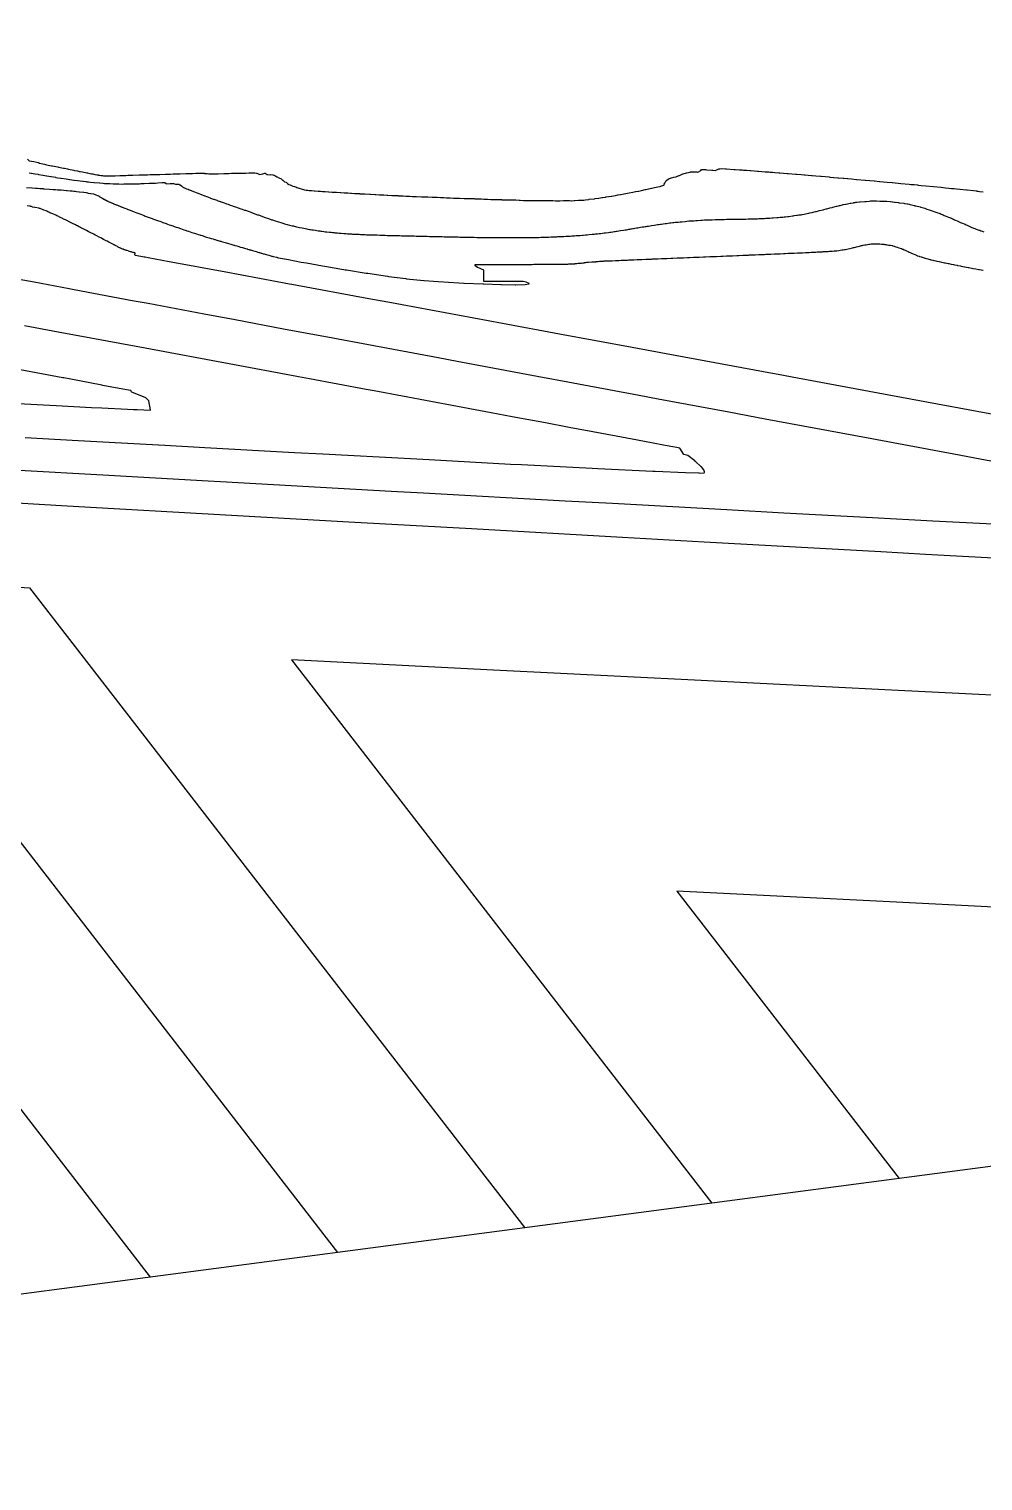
# Model space of a CAD drawing. Header units: metres. Extents: x 483462 to 484492, y 8428718 to 8429266.
# Drawn here: x 484197.2 to 484246.7, y 8428774.6 to 8428849.8 of the extents above; entities that cross this region are included whole.
import ezdxf

# ---------------------------------------------------------------- set-up
doc = ezdxf.new("R2010")
doc.units = ezdxf.units.M
for name, color, linetype in [('C-TINN-BNDY', 110, 'Continuous'), ('C-TOPO-MAJR', 9, 'Continuous'), ('C-TOPO-MINR', 8, 'Continuous')]:
    doc.layers.add(name, color=color, linetype=linetype)

msp = doc.modelspace()

# ---------------------------------------------------------------- linework, layer by layer
at = {"layer": 'C-TINN-BNDY', "color": 110, "linetype": 'Continuous', "lineweight": -3, "flags": 128}
msp.add_lwpolyline([(484356.011, 8428717.652), (484316.508, 8428764.559), (484253.206, 8428791.702), (484187.12, 8428782.998), (484135.288, 8428803.636), (484079.215, 8428796.364), (484071.31, 8428794.188), (484042.706, 8428800.02), (483993.83, 8428866.564), (483819.354, 8428977.94)], dxfattribs=at)
at = {"layer": 'C-TOPO-MAJR', "color": 9, "linetype": 'Continuous', "lineweight": -3, "flags": 128}
for points, elevation in [([(484197.236, 8428842.337), (484197.347, 8428842.317), (484197.369, 8428842.313), (484197.455, 8428842.299), (484197.542, 8428842.285), (484197.559, 8428842.282), (484197.709, 8428842.255), (484197.73, 8428842.251), (484197.952, 8428842.21), (484197.972, 8428842.207), (484198.146, 8428842.177), (484198.166, 8428842.173), (484198.358, 8428842.14), (484198.379, 8428842.137), (484198.498, 8428842.117), (484198.602, 8428842.101), (484198.621, 8428842.098), (484198.726, 8428842.082), (484198.884, 8428842.058), (484198.901, 8428842.055), (484199.153, 8428842.017), (484199.169, 8428842.014), (484199.33, 8428841.99), (484199.346, 8428841.988), (484199.455, 8428841.972), (484199.564, 8428841.956), (484199.578, 8428841.955), (484199.751, 8428841.933), (484200.028, 8428841.898), (484200.039, 8428841.897), (484200.209, 8428841.876), (484200.218, 8428841.875), (484200.32, 8428841.862), (484200.422, 8428841.849), (484200.599, 8428841.833), (484200.606, 8428841.833), (484200.894, 8428841.808), (484200.899, 8428841.808), (484201.065, 8428841.794), (484201.07, 8428841.793), (484201.151, 8428841.785), (484201.232, 8428841.778), (484201.322, 8428841.775), (484201.419, 8428841.773), (484201.422, 8428841.773), (484201.595, 8428841.767), (484201.598, 8428841.767), (484201.887, 8428841.758), (484201.889, 8428841.758), (484202.061, 8428841.753), (484202.152, 8428841.755), (484202.243, 8428841.757), (484202.245, 8428841.757), (484202.417, 8428841.759), (484202.42, 8428841.759), (484202.707, 8428841.763), (484202.709, 8428841.763), (484202.875, 8428841.766), (484202.954, 8428841.769), (484203.033, 8428841.773), (484203.036, 8428841.774), (484203.193, 8428841.78), (484203.196, 8428841.78), (484203.462, 8428841.791), (484203.61, 8428841.798), (484203.614, 8428841.798), (484203.676, 8428841.801), (484203.728, 8428841.804), (484203.782, 8428841.804), (484203.786, 8428841.804), (484203.91, 8428841.812), (484204.136, 8428841.825), (484204.141, 8428841.825), (484204.266, 8428841.832), (484204.27, 8428841.832), (484204.333, 8428841.789), (484204.38, 8428841.77), (484204.381, 8428841.77), (484204.55, 8428841.78), (484204.552, 8428841.78), (484204.727, 8428841.788), (484204.729, 8428841.788), (484204.779, 8428841.769), (484204.83, 8428841.748), (484204.831, 8428841.748), (484204.911, 8428841.748), (484204.998, 8428841.744), (484204.999, 8428841.744), (484204.999, 8428841.744), (484205.05, 8428841.716), (484205.066, 8428841.707), (484205.066, 8428841.707), (484205.13, 8428841.664), (484205.131, 8428841.664), (484205.131, 8428841.664), (484205.194, 8428841.614), (484205.195, 8428841.613), (484205.257, 8428841.566), (484205.262, 8428841.564), (484205.332, 8428841.536), (484205.402, 8428841.51), (484205.408, 8428841.508), (484205.473, 8428841.48), (484205.537, 8428841.451), (484205.542, 8428841.449), (484205.547, 8428841.447), (484205.668, 8428841.399), (484205.674, 8428841.396), (484205.802, 8428841.345), (484205.815, 8428841.341), (484205.895, 8428841.311), (484205.975, 8428841.281), (484205.991, 8428841.275), (484206.155, 8428841.212), (484206.168, 8428841.207), (484206.333, 8428841.144), (484206.347, 8428841.139), (484206.431, 8428841.108), (484206.453, 8428841.1), (484206.536, 8428841.07), (484206.62, 8428841.039), (484206.647, 8428841.029), (484206.791, 8428840.976), (484206.812, 8428840.967), (484206.959, 8428840.914), (484206.982, 8428840.905), (484207.135, 8428840.85), (484207.162, 8428840.84), (484207.191, 8428840.829), (484207.345, 8428840.774), (484207.432, 8428840.743), (484207.47, 8428840.73), (484207.547, 8428840.703), (484207.624, 8428840.677), (484207.665, 8428840.663), (484207.775, 8428840.625), (484207.812, 8428840.612), (484207.984, 8428840.553), (484208.021, 8428840.54), (484208.12, 8428840.506), (484208.157, 8428840.493), (484208.215, 8428840.473), (484208.272, 8428840.453), (484208.31, 8428840.44), (484208.402, 8428840.408), (484208.444, 8428840.393), (484208.594, 8428840.341), (484208.634, 8428840.327), (484208.721, 8428840.296), (484208.76, 8428840.282), (484208.809, 8428840.265), (484208.848, 8428840.25), (484208.896, 8428840.232), (484208.937, 8428840.217), (484209.077, 8428840.166), (484209.118, 8428840.151), (484209.253, 8428840.102), (484209.295, 8428840.087), (484209.339, 8428840.071), (484209.381, 8428840.056), (484209.424, 8428840.04), (484209.467, 8428840.025), (484209.593, 8428839.98), (484209.638, 8428839.964), (484209.761, 8428839.921), (484209.807, 8428839.905), (484209.848, 8428839.891), (484209.896, 8428839.875), (484209.937, 8428839.862), (484209.987, 8428839.846), (484210.111, 8428839.807), (484210.162, 8428839.791), (484210.285, 8428839.753), (484210.339, 8428839.737), (484210.38, 8428839.724), (484210.437, 8428839.708), (484210.479, 8428839.696), (484210.55, 8428839.677), (484210.61, 8428839.662), (484210.73, 8428839.631), (484210.796, 8428839.614), (484210.867, 8428839.596), (484210.933, 8428839.58), (484210.977, 8428839.569), (484211.047, 8428839.552), (484211.091, 8428839.541), (484211.172, 8428839.525), (484211.248, 8428839.51), (484211.384, 8428839.482), (484211.468, 8428839.466), (484211.55, 8428839.45), (484211.636, 8428839.432), (484211.686, 8428839.422), (484211.767, 8428839.407), (484211.817, 8428839.397), (484211.887, 8428839.387), (484211.962, 8428839.375), (484212.076, 8428839.359), (484212.152, 8428839.348), (484212.222, 8428839.338), (484212.309, 8428839.324), (484212.359, 8428839.316), (484212.408, 8428839.309), (484212.503, 8428839.295), (484212.581, 8428839.286), (484212.671, 8428839.276), (484212.797, 8428839.263), (484212.886, 8428839.255), (484212.961, 8428839.247), (484213.049, 8428839.237), (484213.093, 8428839.232), (484213.137, 8428839.228), (484213.226, 8428839.219), (484213.308, 8428839.212), (484213.411, 8428839.204), (484213.549, 8428839.194), (484213.651, 8428839.187), (484213.732, 8428839.181), (484213.819, 8428839.175), (484213.861, 8428839.172), (484213.949, 8428839.167), (484213.991, 8428839.164), (484214.034, 8428839.163), (484214.124, 8428839.159), (484214.167, 8428839.158), (484214.254, 8428839.153), (484214.345, 8428839.15), (484214.417, 8428839.146), (484214.564, 8428839.138), (484214.645, 8428839.134), (484214.721, 8428839.13), (484214.808, 8428839.125), (484214.854, 8428839.125), (484214.952, 8428839.123), (484214.997, 8428839.122), (484215.095, 8428839.121), (484215.187, 8428839.117), (484215.265, 8428839.114), (484215.42, 8428839.108), (484215.507, 8428839.104), (484215.591, 8428839.101), (484215.685, 8428839.097), (484215.795, 8428839.096), (484215.845, 8428839.095), (484215.895, 8428839.095), (484216.005, 8428839.094), (484216.102, 8428839.091), (484216.186, 8428839.088), (484216.277, 8428839.085), (484216.438, 8428839.08), (484216.53, 8428839.077), (484216.63, 8428839.074), (484216.716, 8428839.073), (484216.772, 8428839.072), (484216.855, 8428839.07), (484216.911, 8428839.069), (484216.997, 8428839.068), (484217.102, 8428839.065), (484217.197, 8428839.063), (484217.295, 8428839.06), (484217.463, 8428839.056), (484217.552, 8428839.053), (484217.652, 8428839.051), (484217.766, 8428839.048), (484217.816, 8428839.047), (484217.865, 8428839.046), (484217.979, 8428839.044), (484218.083, 8428839.041), (484218.176, 8428839.039), (484218.281, 8428839.037), (484218.455, 8428839.032), (484218.554, 8428839.03), (484218.639, 8428839.029), (484218.746, 8428839.026), (484218.827, 8428839.025), (484218.881, 8428839.024), (484218.967, 8428839.023), (484219.021, 8428839.022), (484219.113, 8428839.02), (484219.212, 8428839.017), (484219.307, 8428839.015), (484219.468, 8428839.011), (484219.564, 8428839.009), (484219.657, 8428839.008), (484219.757, 8428839.005), (484219.847, 8428839.005), (484219.903, 8428839.004), (484219.991, 8428839.003), (484220.048, 8428839.003), (484220.133, 8428839.001), (484220.22, 8428838.999), (484220.301, 8428838.996), (484220.438, 8428838.993), (484220.522, 8428838.991), (484220.617, 8428838.991), (484220.705, 8428838.989), (484220.803, 8428838.988), (484220.861, 8428838.988), (484220.919, 8428838.988), (484221.007, 8428838.988), (484221.086, 8428838.986), (484221.199, 8428838.984), (484221.319, 8428838.982), (484221.432, 8428838.98), (484221.524, 8428838.98), (484221.604, 8428838.978), (484221.662, 8428838.978), (484221.763, 8428838.979), (484221.821, 8428838.979), (484221.91, 8428838.98), (484221.984, 8428838.979), (484222.089, 8428838.978), (484222.2, 8428838.977), (484222.305, 8428838.976), (484222.379, 8428838.976), (484222.467, 8428838.977), (484222.524, 8428838.977), (484222.624, 8428838.979), (484222.681, 8428838.979), (484222.768, 8428838.98), (484222.841, 8428838.981), (484222.943, 8428838.982), (484223.051, 8428838.982), (484223.153, 8428838.983), (484223.224, 8428838.984), (484223.307, 8428838.986), (484223.361, 8428838.987), (484223.416, 8428838.988), (484223.509, 8428838.99), (484223.568, 8428838.991), (484223.652, 8428838.993), (484223.75, 8428838.996), (484223.854, 8428838.998), (484223.956, 8428839.001), (484224.059, 8428839.005), (484224.167, 8428839.009), (484224.275, 8428839.014), (484224.386, 8428839.019), (484224.495, 8428839.025), (484224.574, 8428839.027), (484224.637, 8428839.03), (484224.717, 8428839.033), (484224.77, 8428839.035), (484224.847, 8428839.038), (484224.895, 8428839.04), (484224.94, 8428839.042), (484225.044, 8428839.048), (484225.089, 8428839.051), (484225.174, 8428839.056), (484225.278, 8428839.062), (484225.355, 8428839.067), (484225.498, 8428839.076), (484225.579, 8428839.081), (484225.659, 8428839.086), (484225.747, 8428839.092), (484225.796, 8428839.096), (484225.905, 8428839.106), (484225.954, 8428839.11), (484226.062, 8428839.12), (484226.162, 8428839.129), (484226.25, 8428839.137), (484226.417, 8428839.152), (484226.511, 8428839.16), (484226.589, 8428839.167), (484226.686, 8428839.176), (484226.774, 8428839.187), (484226.816, 8428839.192), (484226.858, 8428839.197), (484226.945, 8428839.209), (484227.033, 8428839.22), (484227.105, 8428839.229), (484227.257, 8428839.248), (484227.336, 8428839.258), (484227.4, 8428839.266), (484227.488, 8428839.277), (484227.561, 8428839.289), (484227.6, 8428839.295), (484227.673, 8428839.307), (484227.711, 8428839.313), (484227.793, 8428839.326), (484227.887, 8428839.341), (484228.028, 8428839.363), (484228.118, 8428839.377), (484228.185, 8428839.388), (484228.268, 8428839.401), (484228.306, 8428839.408), (484228.372, 8428839.42), (484228.411, 8428839.427), (484228.451, 8428839.434), (484228.518, 8428839.445), (484228.56, 8428839.452), (484228.629, 8428839.464), (484228.709, 8428839.478), (484228.786, 8428839.491), (484228.924, 8428839.515), (484229.008, 8428839.529), (484229.092, 8428839.544), (484229.166, 8428839.554), (484229.215, 8428839.561), (484229.264, 8428839.568), (484229.337, 8428839.578), (484229.42, 8428839.592), (484229.495, 8428839.605), (484229.636, 8428839.629), (484229.712, 8428839.642), (484229.802, 8428839.657), (484229.863, 8428839.663), (484229.947, 8428839.673), (484230.008, 8428839.679), (484230.094, 8428839.688), (484230.188, 8428839.702), (484230.265, 8428839.713), (484230.418, 8428839.736), (484230.494, 8428839.746), (484230.588, 8428839.76), (484230.649, 8428839.764), (484230.726, 8428839.77), (484230.786, 8428839.775), (484230.864, 8428839.78), (484230.971, 8428839.792), (484231.053, 8428839.801), (484231.231, 8428839.821), (484231.311, 8428839.829), (484231.419, 8428839.841), (484231.479, 8428839.844), (484231.552, 8428839.847), (484231.612, 8428839.85), (484231.685, 8428839.853), (484231.79, 8428839.861), (484231.867, 8428839.867), (484232.043, 8428839.88), (484232.118, 8428839.885), (484232.224, 8428839.893), (484232.296, 8428839.895), (484232.356, 8428839.897), (484232.417, 8428839.899), (484232.485, 8428839.9), (484232.575, 8428839.904), (484232.637, 8428839.907), (484232.783, 8428839.913), (484232.845, 8428839.916), (484232.936, 8428839.919), (484232.997, 8428839.921), (484233.068, 8428839.922), (484233.129, 8428839.923), (484233.193, 8428839.924), (484233.258, 8428839.925), (484233.371, 8428839.927), (484233.426, 8428839.928), (484233.539, 8428839.93), (484233.592, 8428839.931), (484233.643, 8428839.931), (484233.753, 8428839.932), (484233.805, 8428839.932), (484233.91, 8428839.933), (484233.972, 8428839.933), (484234.039, 8428839.935), (484234.1, 8428839.936), (484234.162, 8428839.937), (484234.231, 8428839.939), (484234.312, 8428839.94), (484234.366, 8428839.941), (484234.494, 8428839.943), (484234.548, 8428839.944), (484234.629, 8428839.946), (484234.695, 8428839.948), (484234.758, 8428839.95), (484234.821, 8428839.952), (484234.893, 8428839.954), (484234.984, 8428839.958), (484235.044, 8428839.961), (484235.193, 8428839.968), (484235.253, 8428839.971), (484235.346, 8428839.975), (484235.413, 8428839.978), (484235.478, 8428839.981), (484235.543, 8428839.985), (484235.615, 8428839.989), (484235.725, 8428839.997), (484235.795, 8428840.003), (484235.977, 8428840.017), (484236.047, 8428840.023), (484236.16, 8428840.032), (484236.229, 8428840.037), (484236.298, 8428840.042), (484236.366, 8428840.048), (484236.435, 8428840.054), (484236.552, 8428840.07), (484236.598, 8428840.076), (484236.791, 8428840.103), (484236.836, 8428840.11), (484236.882, 8428840.117), (484237.003, 8428840.134), (484237.051, 8428840.14), (484237.125, 8428840.15), (484237.171, 8428840.156), (484237.246, 8428840.166), (484237.289, 8428840.173), (484237.402, 8428840.197), (484237.461, 8428840.209), (484237.641, 8428840.25), (484237.696, 8428840.262), (484237.804, 8428840.287), (484237.856, 8428840.298), (484237.921, 8428840.311), (484237.987, 8428840.325), (484238.037, 8428840.336), (484238.145, 8428840.365), (484238.195, 8428840.377), (484238.376, 8428840.425), (484238.421, 8428840.437), (484238.529, 8428840.465), (484238.569, 8428840.476), (484238.629, 8428840.491), (484238.689, 8428840.507), (484238.727, 8428840.517), (484238.839, 8428840.545), (484238.882, 8428840.555), (484239.073, 8428840.603), (484239.113, 8428840.612), (484239.226, 8428840.64), (484239.258, 8428840.649), (484239.318, 8428840.664), (484239.378, 8428840.679), (484239.409, 8428840.687), (484239.532, 8428840.709), (484239.569, 8428840.716), (484239.781, 8428840.754), (484239.818, 8428840.761), (484239.944, 8428840.783), (484239.973, 8428840.789), (484240.038, 8428840.802), (484240.066, 8428840.807), (484240.131, 8428840.818), (484240.27, 8428840.83), (484240.306, 8428840.833), (484240.548, 8428840.852), (484240.585, 8428840.855), (484240.616, 8428840.857), (484240.76, 8428840.869), (484240.834, 8428840.875), (484240.864, 8428840.877), (484240.938, 8428840.882), (484241.022, 8428840.88), (484241.057, 8428840.879), (484241.15, 8428840.875), (484241.315, 8428840.87), (484241.353, 8428840.869), (484241.38, 8428840.868), (484241.653, 8428840.86), (484241.682, 8428840.859), (484241.849, 8428840.853), (484241.877, 8428840.851), (484241.967, 8428840.839), (484241.994, 8428840.836), (484242.084, 8428840.822), (484242.11, 8428840.817), (484242.262, 8428840.796), (484242.29, 8428840.792), (484242.318, 8428840.788), (484242.562, 8428840.754), (484242.59, 8428840.751), (484242.735, 8428840.729), (484242.763, 8428840.725), (484242.841, 8428840.705), (484242.88, 8428840.695), (484242.958, 8428840.674), (484243.093, 8428840.641), (484243.134, 8428840.63), (484243.181, 8428840.619), (484243.401, 8428840.566), (484243.448, 8428840.553), (484243.576, 8428840.521), (484243.643, 8428840.497), (484243.686, 8428840.482), (484243.753, 8428840.457), (484243.87, 8428840.419), (484243.916, 8428840.401), (484243.968, 8428840.384), (484244.161, 8428840.321), (484244.214, 8428840.303), (484244.326, 8428840.265), (484244.384, 8428840.24), (484244.434, 8428840.219), (484244.491, 8428840.194), (484244.592, 8428840.154), (484244.643, 8428840.131), (484244.702, 8428840.108), (484244.867, 8428840.042), (484244.928, 8428840.018), (484245.024, 8428839.979), (484245.076, 8428839.956), (484245.133, 8428839.93), (484245.184, 8428839.907), (484245.243, 8428839.88), (484245.33, 8428839.842), (484245.393, 8428839.814), (484245.533, 8428839.752), (484245.6, 8428839.723), (484245.682, 8428839.687), (484245.73, 8428839.668), (484245.798, 8428839.64), (484245.846, 8428839.62), (484245.915, 8428839.592), (484245.988, 8428839.559), (484246.056, 8428839.528), (484246.173, 8428839.476), (484246.244, 8428839.445), (484246.314, 8428839.414), (484246.36, 8428839.399), (484246.444, 8428839.372), (484246.491, 8428839.358), (484246.541, 8428839.337), (484246.621, 8428839.312), (484246.709, 8428839.275)], 1190), ([(484195.688, 8428830.439), (484197.987, 8428830.317), (484198.649, 8428830.283), (484200.467, 8428830.19), (484201.011, 8428830.163), (484202.339, 8428830.099), (484202.648, 8428830.086), (484202.785, 8428830.082), (484202.827, 8428830.082), (484202.833, 8428830.083), (484203.536, 8428830.053), (484203.538, 8428830.061), (484203.435, 8428830.532), (484203.323, 8428830.642), (484203.316, 8428830.656), (484203.29, 8428830.683), (484203.29, 8428830.683), (484202.559, 8428830.975), (484202.521, 8428831.003), (484202.516, 8428831.055), (484202.476, 8428831.063), (484201.066, 8428831.33), (484201.006, 8428831.341), (484200.921, 8428831.358), (484199.401, 8428831.643), (484199.032, 8428831.713), (484198.996, 8428831.719), (484196.785, 8428832.133)], 1200), ([(484325.914, 8428813.535), (484289.22, 8428793.308), (484257.234, 8428803.817), (484252.4, 8428804.059), (484247.233, 8428804.318), (484241.84, 8428804.59), (484236.325, 8428804.867), (484230.791, 8428805.147), (484242.312, 8428790.267)], 1190)]:
    msp.add_lwpolyline(points, dxfattribs=dict(at, elevation=elevation))
at = {"layer": 'C-TOPO-MINR', "color": 8, "linetype": 'Continuous', "lineweight": -3, "flags": 128}
for points, elevation in [([(484197.149, 8428843.032), (484197.252, 8428842.961), (484197.485, 8428842.913), (484197.634, 8428842.882), (484197.719, 8428842.864), (484197.786, 8428842.827), (484197.872, 8428842.81), (484198.035, 8428842.777), (484198.087, 8428842.76), (484198.138, 8428842.75), (484198.407, 8428842.696), (484198.456, 8428842.689), (484198.624, 8428842.655), (484198.722, 8428842.635), (484198.767, 8428842.628), (484198.855, 8428842.61), (484198.934, 8428842.594), (484199.014, 8428842.578), (484199.07, 8428842.567), (484199.233, 8428842.534), (484199.284, 8428842.524), (484199.558, 8428842.468), (484199.598, 8428842.46), (484199.751, 8428842.429), (484199.8, 8428842.419), (484199.85, 8428842.41), (484199.886, 8428842.403), (484200.008, 8428842.378), (484200.227, 8428842.334), (484200.258, 8428842.327), (484200.379, 8428842.303), (484200.399, 8428842.299), (484200.468, 8428842.286), (484200.523, 8428842.277), (484200.543, 8428842.273), (484200.648, 8428842.252), (484200.755, 8428842.231), (484200.768, 8428842.228), (484200.823, 8428842.221), (484200.832, 8428842.219), (484200.893, 8428842.208), (484200.956, 8428842.197), (484200.965, 8428842.195), (484201.036, 8428842.189), (484201.045, 8428842.188), (484201.103, 8428842.182), (484201.111, 8428842.181), (484201.178, 8428842.174), (484201.294, 8428842.176), (484201.306, 8428842.177), (484201.416, 8428842.179), (484201.434, 8428842.18), (484201.487, 8428842.18), (484201.539, 8428842.18), (484201.557, 8428842.181), (484201.692, 8428842.185), (484201.939, 8428842.192), (484201.966, 8428842.193), (484202.126, 8428842.198), (484202.155, 8428842.199), (484202.258, 8428842.201), (484202.362, 8428842.204), (484202.384, 8428842.204), (484202.586, 8428842.211), (484202.613, 8428842.211), (484202.951, 8428842.222), (484202.981, 8428842.223), (484203.207, 8428842.23), (484203.237, 8428842.231), (484203.374, 8428842.235), (484203.51, 8428842.239), (484203.541, 8428842.24), (484203.704, 8428842.244), (484203.983, 8428842.253), (484204.017, 8428842.254), (484204.299, 8428842.262), (484204.336, 8428842.263), (484204.508, 8428842.268), (484204.546, 8428842.269), (484204.697, 8428842.274), (484204.849, 8428842.278), (484205.026, 8428842.283), (484205.071, 8428842.285), (484205.364, 8428842.293), (484205.415, 8428842.294), (484205.707, 8428842.302), (484205.883, 8428842.307), (484205.926, 8428842.308), (484206.107, 8428842.314), (484206.127, 8428842.314), (484206.243, 8428842.317), (484206.254, 8428842.315), (484206.317, 8428842.308), (484206.327, 8428842.306), (484206.39, 8428842.298), (484206.402, 8428842.297), (484206.474, 8428842.29), (484206.552, 8428842.284), (484206.566, 8428842.284), (484206.669, 8428842.284), (484206.686, 8428842.284), (484206.82, 8428842.285), (484206.843, 8428842.286), (484207.022, 8428842.289), (484207.042, 8428842.289), (484207.323, 8428842.296), (484207.348, 8428842.296), (484207.37, 8428842.297), (484207.569, 8428842.301), (484207.586, 8428842.302), (484207.729, 8428842.308), (484207.745, 8428842.308), (484207.887, 8428842.313), (484207.904, 8428842.314), (484208.05, 8428842.315), (484208.067, 8428842.315), (484208.255, 8428842.316), (484208.272, 8428842.316), (484208.289, 8428842.316), (484208.44, 8428842.318), (484208.461, 8428842.319), (484208.624, 8428842.327), (484208.644, 8428842.328), (484208.776, 8428842.334), (484208.781, 8428842.333), (484208.92, 8428842.33), (484208.923, 8428842.331), (484208.928, 8428842.331), (484209.03, 8428842.322), (484209.041, 8428842.321), (484209.115, 8428842.282), (484209.122, 8428842.278), (484209.129, 8428842.275), (484209.203, 8428842.24), (484209.328, 8428842.278), (484209.343, 8428842.283), (484209.346, 8428842.28), (484209.461, 8428842.322), (484209.468, 8428842.324), (484209.514, 8428842.282), (484209.577, 8428842.238), (484209.724, 8428842.229), (484209.725, 8428842.242), (484209.86, 8428842.234), (484209.88, 8428842.231), (484209.946, 8428842.2), (484209.963, 8428842.193), (484210.082, 8428842.131), (484210.094, 8428842.123), (484210.214, 8428842.062), (484210.275, 8428842.041), (484210.284, 8428842.034), (484210.376, 8428841.956), (484210.381, 8428841.951), (484210.475, 8428841.872), (484210.556, 8428841.846), (484210.558, 8428841.844), (484210.629, 8428841.787), (484210.63, 8428841.787), (484210.693, 8428841.736), (484210.7, 8428841.73), (484210.7, 8428841.73), (484210.7, 8428841.73), (484210.767, 8428841.707), (484210.767, 8428841.706), (484210.83, 8428841.679), (484210.83, 8428841.679), (484210.906, 8428841.647), (484210.906, 8428841.646), (484210.907, 8428841.646), (484210.986, 8428841.621), (484210.987, 8428841.621), (484211.051, 8428841.601), (484211.053, 8428841.6), (484211.11, 8428841.58), (484211.111, 8428841.579), (484211.165, 8428841.56), (484211.168, 8428841.559), (484211.221, 8428841.54), (484211.224, 8428841.539), (484211.284, 8428841.521), (484211.287, 8428841.52), (484211.333, 8428841.505), (484211.336, 8428841.504), (484211.388, 8428841.487), (484211.451, 8428841.472), (484211.455, 8428841.471), (484211.515, 8428841.458), (484211.519, 8428841.457), (484211.593, 8428841.441), (484211.598, 8428841.44), (484211.671, 8428841.433), (484211.675, 8428841.432), (484211.678, 8428841.432), (484211.755, 8428841.424), (484211.761, 8428841.424), (484211.813, 8428841.419), (484211.865, 8428841.415), (484211.873, 8428841.414), (484212.016, 8428841.403), (484212.023, 8428841.403), (484212.031, 8428841.402), (484212.209, 8428841.388), (484212.218, 8428841.388), (484212.332, 8428841.38), (484212.445, 8428841.373), (484212.46, 8428841.372), (484212.569, 8428841.365), (484212.581, 8428841.364), (484212.753, 8428841.352), (484212.766, 8428841.351), (484212.943, 8428841.339), (484212.956, 8428841.338), (484213.15, 8428841.326), (484213.166, 8428841.325), (484213.377, 8428841.312), (484213.395, 8428841.311), (484213.556, 8428841.301), (484213.574, 8428841.3), (484213.733, 8428841.29), (484213.757, 8428841.289), (484213.916, 8428841.28), (484213.937, 8428841.278), (484214.103, 8428841.269), (484214.117, 8428841.268), (484214.35, 8428841.254), (484214.365, 8428841.254), (484214.381, 8428841.253), (484214.622, 8428841.239), (484214.639, 8428841.238), (484214.888, 8428841.225), (484214.905, 8428841.224), (484214.923, 8428841.223), (484215.174, 8428841.211), (484215.201, 8428841.209), (484215.389, 8428841.2), (484215.577, 8428841.189), (484215.612, 8428841.187), (484215.8, 8428841.176), (484215.83, 8428841.175), (484216.039, 8428841.165), (484216.059, 8428841.164), (484216.079, 8428841.163), (484216.355, 8428841.151), (484216.376, 8428841.15), (484216.593, 8428841.14), (484216.627, 8428841.139), (484216.766, 8428841.131), (484216.898, 8428841.123), (484216.943, 8428841.121), (484217.081, 8428841.114), (484217.276, 8428841.106), (484217.312, 8428841.104), (484217.563, 8428841.095), (484217.587, 8428841.094), (484217.609, 8428841.093), (484217.853, 8428841.085), (484217.875, 8428841.084), (484217.896, 8428841.083), (484218.121, 8428841.076), (484218.141, 8428841.076), (484218.356, 8428841.069), (484218.377, 8428841.068), (484218.554, 8428841.062), (484218.592, 8428841.06), (484218.732, 8428841.053), (484218.865, 8428841.045), (484218.919, 8428841.042), (484219.058, 8428841.035), (484219.236, 8428841.028), (484219.277, 8428841.026), (484219.498, 8428841.019), (484219.522, 8428841.018), (484219.545, 8428841.018), (484219.774, 8428841.011), (484219.798, 8428841.01), (484219.823, 8428841.009), (484220.055, 8428841.003), (484220.079, 8428841.002), (484220.304, 8428840.996), (484220.329, 8428840.995), (484220.505, 8428840.989), (484220.547, 8428840.987), (484220.679, 8428840.98), (484220.805, 8428840.973), (484220.861, 8428840.969), (484220.993, 8428840.963), (484221.168, 8428840.958), (484221.212, 8428840.955), (484221.433, 8428840.95), (484221.46, 8428840.949), (484221.485, 8428840.949), (484221.711, 8428840.944), (484221.737, 8428840.943), (484221.763, 8428840.943), (484221.988, 8428840.939), (484222.013, 8428840.939), (484222.229, 8428840.936), (484222.255, 8428840.935), (484222.296, 8428840.933), (484222.46, 8428840.929), (484222.632, 8428840.92), (484222.685, 8428840.917), (484222.858, 8428840.908), (484222.899, 8428840.906), (484223.06, 8428840.903), (484223.086, 8428840.903), (484223.292, 8428840.902), (484223.318, 8428840.902), (484223.523, 8428840.902), (484223.548, 8428840.902), (484223.583, 8428840.902), (484223.784, 8428840.904), (484223.819, 8428840.904), (484224.012, 8428840.907), (484224.047, 8428840.905), (484224.187, 8428840.905), (484224.325, 8428840.898), (484224.369, 8428840.895), (484224.507, 8428840.888), (484224.541, 8428840.887), (484224.699, 8428840.89), (484224.732, 8428840.891), (484224.931, 8428840.899), (484224.963, 8428840.9), (484225.086, 8428840.904), (484225.111, 8428840.902), (484225.205, 8428840.897), (484225.231, 8428840.896), (484225.325, 8428840.891), (484225.348, 8428840.89), (484225.474, 8428840.897), (484225.508, 8428840.899), (484225.698, 8428840.912), (484225.72, 8428840.914), (484225.821, 8428840.921), (484225.837, 8428840.92), (484225.907, 8428840.917), (484225.919, 8428840.916), (484225.966, 8428840.922), (484225.975, 8428840.922), (484225.984, 8428840.924), (484226.045, 8428840.934), (484226.055, 8428840.936), (484226.068, 8428840.938), (484226.217, 8428840.956), (484226.233, 8428840.958), (484226.262, 8428840.961), (484226.54, 8428840.994), (484226.566, 8428840.997), (484226.734, 8428841.017), (484226.76, 8428841.021), (484226.838, 8428841.035), (484226.917, 8428841.049), (484226.942, 8428841.053), (484227.098, 8428841.079), (484227.117, 8428841.082), (484227.138, 8428841.085), (484227.41, 8428841.129), (484227.43, 8428841.133), (484227.61, 8428841.162), (484227.63, 8428841.165), (484227.743, 8428841.185), (484227.763, 8428841.189), (484227.876, 8428841.209), (484227.893, 8428841.212), (484228.051, 8428841.243), (484228.066, 8428841.246), (484228.079, 8428841.248), (484228.325, 8428841.297), (484228.337, 8428841.299), (484228.512, 8428841.333), (484228.528, 8428841.336), (484228.662, 8428841.36), (484228.678, 8428841.363), (484228.813, 8428841.387), (484228.825, 8428841.389), (484228.968, 8428841.42), (484229.167, 8428841.465), (484229.178, 8428841.467), (484229.186, 8428841.469), (484229.339, 8428841.504), (484229.344, 8428841.505), (484229.493, 8428841.543), (484229.497, 8428841.544), (484229.64, 8428841.579), (484229.645, 8428841.58), (484229.812, 8428841.611), (484229.819, 8428841.612), (484229.936, 8428841.633), (484230.012, 8428841.654), (484230.015, 8428841.654), (484230.077, 8428841.672), (484230.132, 8428841.692), (484230.133, 8428841.692), (484230.133, 8428841.693), (484230.134, 8428841.694), (484230.152, 8428841.736), (484230.129, 8428841.736), (484230.176, 8428841.795), (484230.177, 8428841.797), (484230.254, 8428841.936), (484230.257, 8428841.938), (484230.26, 8428841.94), (484230.376, 8428842.015), (484230.383, 8428842.019), (484230.508, 8428842.072), (484230.522, 8428842.079), (484230.64, 8428842.103), (484230.65, 8428842.108), (484230.768, 8428842.13), (484230.781, 8428842.135), (484230.92, 8428842.195), (484230.935, 8428842.201), (484231.111, 8428842.274), (484231.13, 8428842.28), (484231.301, 8428842.334), (484231.322, 8428842.34), (484231.485, 8428842.374), (484231.506, 8428842.378), (484231.526, 8428842.379), (484231.7, 8428842.382), (484231.719, 8428842.381), (484231.834, 8428842.376), (484231.853, 8428842.375), (484231.922, 8428842.386), (484232.035, 8428842.455), (484232.083, 8428842.505), (484232.12, 8428842.503), (484232.279, 8428842.497), (484232.331, 8428842.494), (484232.609, 8428842.474), (484232.662, 8428842.471), (484232.816, 8428842.461), (484232.861, 8428842.487), (484232.902, 8428842.513), (484232.975, 8428842.539), (484233.02, 8428842.536), (484233.102, 8428842.555), (484233.319, 8428842.54), (484233.372, 8428842.536), (484233.771, 8428842.507), (484233.826, 8428842.503), (484234.047, 8428842.487), (484234.1, 8428842.483), (484234.183, 8428842.482), (484234.259, 8428842.478), (484234.357, 8428842.472), (484234.412, 8428842.468), (484234.579, 8428842.455), (484234.636, 8428842.45), (484234.974, 8428842.423), (484235.032, 8428842.419), (484235.379, 8428842.391), (484235.572, 8428842.376), (484235.627, 8428842.371), (484235.753, 8428842.363), (484235.879, 8428842.354), (484236.085, 8428842.337), (484236.137, 8428842.332), (484236.523, 8428842.3), (484236.574, 8428842.296), (484236.969, 8428842.263), (484237.018, 8428842.258), (484237.245, 8428842.24), (484237.403, 8428842.227), (484237.45, 8428842.223), (484237.608, 8428842.211), (484237.78, 8428842.197), (484237.815, 8428842.194), (484237.997, 8428842.179), (484238.239, 8428842.158), (484238.27, 8428842.155), (484238.691, 8428842.118), (484238.72, 8428842.116), (484239.146, 8428842.079), (484239.173, 8428842.076), (484239.423, 8428842.054), (484239.449, 8428842.052), (484239.639, 8428842.036), (484239.663, 8428842.034), (484239.853, 8428842.017), (484240.107, 8428841.994), (484240.127, 8428841.992), (484240.565, 8428841.953), (484240.582, 8428841.951), (484241.024, 8428841.912), (484241.037, 8428841.91), (484241.296, 8428841.887), (484241.308, 8428841.886), (484241.501, 8428841.868), (484241.697, 8428841.85), (484241.705, 8428841.85), (484241.959, 8428841.826), (484241.966, 8428841.825), (484242.4, 8428841.785), (484242.403, 8428841.785), (484242.84, 8428841.744), (484242.84, 8428841.744), (484242.927, 8428841.736), (484243.092, 8428841.72), (484243.093, 8428841.72), (484243.277, 8428841.703), (484243.279, 8428841.702), (484243.462, 8428841.685), (484243.465, 8428841.684), (484243.699, 8428841.662), (484243.703, 8428841.661), (484244.096, 8428841.623), (484244.102, 8428841.623), (484244.487, 8428841.585), (484244.495, 8428841.585), (484244.502, 8428841.584), (484244.719, 8428841.563), (484244.726, 8428841.562), (484244.896, 8428841.545), (484245.033, 8428841.53), (484245.041, 8428841.529), (484245.157, 8428841.516), (484245.164, 8428841.515), (484245.281, 8428841.502), (484245.288, 8428841.501), (484245.467, 8428841.482), (484245.475, 8428841.481), (484245.809, 8428841.447), (484245.823, 8428841.446), (484245.839, 8428841.444), (484246.164, 8428841.411), (484246.176, 8428841.41), (484246.33, 8428841.394), (484246.34, 8428841.392), (484246.408, 8428841.382), (484246.476, 8428841.372), (484246.487, 8428841.371), (484246.676, 8428841.349)], 1188), ([(484197.101, 8428841.575), (484197.386, 8428841.554), (484197.39, 8428841.553), (484197.394, 8428841.553), (484197.572, 8428841.54), (484197.577, 8428841.54), (484197.683, 8428841.533), (484197.789, 8428841.527), (484197.794, 8428841.527), (484197.799, 8428841.526), (484197.985, 8428841.513), (484197.99, 8428841.512), (484198.29, 8428841.49), (484198.297, 8428841.489), (484198.303, 8428841.489), (484198.488, 8428841.475), (484198.495, 8428841.475), (484198.603, 8428841.467), (484198.61, 8428841.467), (484198.717, 8428841.459), (484198.724, 8428841.459), (484198.9, 8428841.445), (484198.907, 8428841.444), (484199.184, 8428841.422), (484199.192, 8428841.422), (484199.204, 8428841.421), (484199.369, 8428841.407), (484199.469, 8428841.398), (484199.479, 8428841.397), (484199.564, 8428841.389), (484199.625, 8428841.379), (484199.633, 8428841.377), (484199.694, 8428841.367), (484199.703, 8428841.366), (484199.831, 8428841.354), (484199.843, 8428841.353), (484200.064, 8428841.333), (484200.076, 8428841.332), (484200.2, 8428841.319), (484200.249, 8428841.302), (484200.258, 8428841.299), (484200.307, 8428841.282), (484200.315, 8428841.279), (484200.424, 8428841.265), (484200.432, 8428841.264), (484200.57, 8428841.242), (484200.578, 8428841.241), (484200.585, 8428841.239), (484200.699, 8428841.198), (484200.706, 8428841.195), (484200.787, 8428841.161), (484200.796, 8428841.157), (484200.866, 8428841.119), (484200.875, 8428841.114), (484200.947, 8428841.072), (484200.954, 8428841.068), (484200.961, 8428841.064), (484201.032, 8428841.022), (484201.042, 8428841.016), (484201.109, 8428840.976), (484201.121, 8428840.969), (484201.209, 8428840.924), (484201.22, 8428840.918), (484201.231, 8428840.912), (484201.321, 8428840.866), (484201.339, 8428840.857), (484201.382, 8428840.836), (484201.425, 8428840.815), (484201.443, 8428840.806), (484201.509, 8428840.778), (484201.52, 8428840.774), (484201.601, 8428840.741), (484201.613, 8428840.736), (484201.631, 8428840.729), (484201.759, 8428840.678), (484201.781, 8428840.669), (484201.891, 8428840.625), (484201.911, 8428840.617), (484201.948, 8428840.602), (484201.969, 8428840.593), (484202.005, 8428840.578), (484202.048, 8428840.561), (484202.072, 8428840.551), (484202.118, 8428840.533), (484202.146, 8428840.522), (484202.296, 8428840.463), (484202.327, 8428840.451), (484202.475, 8428840.394), (484202.512, 8428840.38), (484202.56, 8428840.361), (484202.596, 8428840.347), (484202.645, 8428840.329), (484202.682, 8428840.315), (484202.773, 8428840.28), (484202.816, 8428840.263), (484202.97, 8428840.205), (484203.021, 8428840.186), (484203.111, 8428840.152), (484203.158, 8428840.134), (484203.21, 8428840.115), (484203.261, 8428840.096), (484203.31, 8428840.078), (484203.406, 8428840.043), (484203.463, 8428840.021), (484203.623, 8428839.962), (484203.687, 8428839.939), (484203.781, 8428839.904), (484203.842, 8428839.883), (484203.895, 8428839.864), (484203.947, 8428839.845), (484204.01, 8428839.823), (484204.105, 8428839.789), (484204.176, 8428839.763), (484204.333, 8428839.707), (484204.41, 8428839.68), (484204.503, 8428839.646), (484204.578, 8428839.621), (484204.631, 8428839.602), (484204.683, 8428839.585), (484204.76, 8428839.558), (484204.852, 8428839.527), (484204.939, 8428839.497), (484205.086, 8428839.446), (484205.172, 8428839.417), (484205.256, 8428839.388), (484205.333, 8428839.363), (484205.377, 8428839.348), (484205.42, 8428839.334), (484205.499, 8428839.309), (484205.582, 8428839.282), (484205.679, 8428839.25), (484205.816, 8428839.205), (484205.916, 8428839.173), (484205.995, 8428839.147), (484206.082, 8428839.12), (484206.123, 8428839.107), (484206.211, 8428839.08), (484206.251, 8428839.068), (484206.329, 8428839.044), (484206.438, 8428839.01), (484206.565, 8428838.971), (484206.676, 8428838.936), (484206.771, 8428838.908), (484206.843, 8428838.885), (484206.88, 8428838.874), (484206.975, 8428838.846), (484207.01, 8428838.836), (484207.044, 8428838.826), (484207.138, 8428838.799), (484207.172, 8428838.789), (484207.267, 8428838.761), (484207.334, 8428838.741), (484207.459, 8428838.704), (484207.57, 8428838.67), (484207.69, 8428838.635), (484207.752, 8428838.616), (484207.846, 8428838.589), (484207.874, 8428838.581), (484207.902, 8428838.573), (484207.997, 8428838.546), (484208.056, 8428838.529), (484208.192, 8428838.489), (484208.288, 8428838.461), (484208.403, 8428838.427), (484208.455, 8428838.412), (484208.534, 8428838.39), (484208.554, 8428838.384), (484208.619, 8428838.365), (484208.636, 8428838.36), (484208.661, 8428838.353), (484208.71, 8428838.339), (484208.76, 8428838.325), (484208.806, 8428838.311), (484208.931, 8428838.275), (484209.012, 8428838.252), (484209.136, 8428838.216), (484209.178, 8428838.204), (484209.224, 8428838.191), (484209.27, 8428838.177), (484209.289, 8428838.172), (484209.378, 8428838.146), (484209.426, 8428838.132), (484209.525, 8428838.104), (484209.595, 8428838.083), (484209.657, 8428838.066), (484209.715, 8428838.049), (484209.757, 8428838.036), (484209.797, 8428838.025), (484209.834, 8428838.014), (484209.87, 8428838.003), (484209.9, 8428837.994), (484210.053, 8428837.964), (484210.075, 8428837.958), (484210.093, 8428837.952), (484210.112, 8428837.947), (484210.154, 8428837.939), (484210.579, 8428837.857), (484210.682, 8428837.837), (484211.339, 8428837.713), (484211.468, 8428837.689), (484211.611, 8428837.665), (484212.441, 8428837.513), (484212.561, 8428837.494), (484213.528, 8428837.325), (484213.612, 8428837.314), (484213.689, 8428837.308), (484214.711, 8428837.136), (484214.79, 8428837.131), (484215.801, 8428836.974), (484215.859, 8428836.971), (484216.762, 8428836.854), (484216.795, 8428836.852), (484217.69, 8428836.766), (484217.702, 8428836.765), (484218.435, 8428836.71), (484218.712, 8428836.69), (484218.716, 8428836.689), (484219.76, 8428836.628), (484219.774, 8428836.626), (484220.77, 8428836.58), (484220.793, 8428836.577), (484221.68, 8428836.548), (484221.712, 8428836.546), (484222.429, 8428836.535), (484222.465, 8428836.533), (484222.947, 8428836.544), (484223.13, 8428836.58), (484223.156, 8428836.578), (484223.156, 8428836.593), (484223.145, 8428836.598), (484222.995, 8428836.677), (484222.992, 8428836.678), (484222.832, 8428836.71), (484222.695, 8428836.71), (484222.58, 8428836.71), (484222.286, 8428836.71), (484221.939, 8428836.71), (484221.712, 8428836.71), (484221.601, 8428836.71), (484220.91, 8428836.71), (484220.806, 8428836.71), (484220.803, 8428837.292), (484220.496, 8428837.431), (484220.477, 8428837.438), (484220.359, 8428837.509), (484220.355, 8428837.58), (484220.399, 8428837.58), (484220.51, 8428837.594), (484220.558, 8428837.594), (484220.742, 8428837.583), (484220.858, 8428837.583), (484220.907, 8428837.583), (484221.039, 8428837.584), (484221.175, 8428837.585), (484221.225, 8428837.585), (484221.365, 8428837.585), (484221.414, 8428837.586), (484221.561, 8428837.586), (484221.715, 8428837.587), (484221.766, 8428837.587), (484221.92, 8428837.588), (484221.971, 8428837.588), (484222.125, 8428837.589), (484222.285, 8428837.589), (484222.334, 8428837.59), (484222.494, 8428837.59), (484222.543, 8428837.591), (484222.695, 8428837.592), (484222.847, 8428837.592), (484222.905, 8428837.593), (484223.076, 8428837.594), (484223.132, 8428837.594), (484223.298, 8428837.595), (484223.39, 8428837.596), (484223.416, 8428837.596), (484223.497, 8428837.597), (484223.515, 8428837.597), (484223.596, 8428837.597), (484223.607, 8428837.597), (484223.706, 8428837.598), (484223.718, 8428837.598), (484223.837, 8428837.598), (484223.869, 8428837.598), (484223.976, 8428837.599), (484224.032, 8428837.6), (484224.18, 8428837.601), (484224.29, 8428837.602), (484224.322, 8428837.603), (484224.434, 8428837.603), (484224.447, 8428837.603), (484224.459, 8428837.603), (484224.572, 8428837.604), (484224.596, 8428837.604), (484224.739, 8428837.607), (484224.781, 8428837.607), (484224.909, 8428837.609), (484224.932, 8428837.609), (484225.036, 8428837.61), (484225.047, 8428837.611), (484225.127, 8428837.611), (484225.137, 8428837.611), (484225.148, 8428837.612), (484225.196, 8428837.613), (484225.244, 8428837.614), (484225.268, 8428837.615), (484225.344, 8428837.617), (484225.369, 8428837.618), (484225.44, 8428837.62), (484225.508, 8428837.629), (484225.523, 8428837.631), (484225.591, 8428837.641), (484225.616, 8428837.643), (484225.679, 8428837.65), (484225.756, 8428837.658), (484225.781, 8428837.66), (484225.85, 8428837.663), (484225.866, 8428837.664), (484225.93, 8428837.667), (484225.947, 8428837.67), (484226.001, 8428837.678), (484226.023, 8428837.682), (484226.077, 8428837.691), (484226.131, 8428837.7), (484226.151, 8428837.704), (484226.205, 8428837.713), (484226.225, 8428837.716), (484226.388, 8428837.723), (484226.409, 8428837.724), (484226.43, 8428837.725), (484226.6, 8428837.732), (484226.625, 8428837.735), (484226.694, 8428837.743), (484226.722, 8428837.746), (484226.791, 8428837.755), (484226.823, 8428837.756), (484226.905, 8428837.761), (484226.997, 8428837.766), (484227.035, 8428837.768), (484227.15, 8428837.773), (484227.183, 8428837.774), (484227.379, 8428837.782), (484227.412, 8428837.783), (484227.449, 8428837.785), (484227.622, 8428837.792), (484227.677, 8428837.795), (484227.799, 8428837.8), (484227.915, 8428837.805), (484227.973, 8428837.807), (484228.094, 8428837.813), (484228.24, 8428837.819), (484228.313, 8428837.822), (484228.485, 8428837.829), (484228.57, 8428837.832), (484228.749, 8428837.839), (484228.934, 8428837.847), (484228.992, 8428837.849), (484229.189, 8428837.857), (484229.233, 8428837.859), (484229.277, 8428837.861), (484229.482, 8428837.87), (484229.533, 8428837.872), (484229.73, 8428837.88), (484229.813, 8428837.883), (484230.002, 8428837.89), (484230.2, 8428837.898), (484230.284, 8428837.902), (484230.494, 8428837.91), (484230.548, 8428837.913), (484230.6, 8428837.915), (484230.815, 8428837.924), (484230.867, 8428837.926), (484231.088, 8428837.935), (484231.146, 8428837.937), (484231.358, 8428837.946), (484231.453, 8428837.95), (484231.655, 8428837.958), (484231.865, 8428837.966), (484231.963, 8428837.97), (484232.183, 8428837.979), (484232.244, 8428837.982), (484232.283, 8428837.983), (484232.503, 8428837.993), (484232.54, 8428837.994), (484232.579, 8428837.996), (484232.799, 8428838.005), (484232.862, 8428838.008), (484233.072, 8428838.016), (484233.174, 8428838.02), (484233.375, 8428838.028), (484233.478, 8428838.033), (484233.687, 8428838.041), (484233.904, 8428838.05), (484233.968, 8428838.053), (484234.008, 8428838.055), (484234.22, 8428838.064), (484234.258, 8428838.065), (484234.298, 8428838.067), (484234.505, 8428838.076), (484234.569, 8428838.079), (484234.763, 8428838.087), (484234.865, 8428838.091), (484235.05, 8428838.099), (484235.152, 8428838.103), (484235.346, 8428838.111), (484235.409, 8428838.114), (484235.609, 8428838.123), (484235.665, 8428838.125), (484235.857, 8428838.134), (484235.915, 8428838.136), (484236.095, 8428838.144), (484236.154, 8428838.147), (484236.32, 8428838.154), (484236.413, 8428838.158), (484236.571, 8428838.166), (484236.664, 8428838.17), (484236.827, 8428838.177), (484236.883, 8428838.18), (484237.052, 8428838.187), (484237.102, 8428838.19), (484237.264, 8428838.197), (484237.314, 8428838.199), (484237.457, 8428838.206), (484237.53, 8428838.21), (484237.656, 8428838.216), (484237.759, 8428838.221), (484237.879, 8428838.227), (484237.999, 8428838.233), (484238.062, 8428838.237), (484238.19, 8428838.243), (484238.228, 8428838.245), (484238.35, 8428838.251), (484238.388, 8428838.253), (484238.433, 8428838.256), (484238.525, 8428838.26), (484238.637, 8428838.268), (484238.701, 8428838.272), (484238.798, 8428838.279), (484238.834, 8428838.281), (484238.854, 8428838.282), (484238.943, 8428838.287), (484238.964, 8428838.289), (484239.052, 8428838.295), (484239.092, 8428838.301), (484239.199, 8428838.316), (484239.269, 8428838.327), (484239.371, 8428838.343), (484239.411, 8428838.349), (484239.491, 8428838.36), (484239.511, 8428838.363), (484239.531, 8428838.366), (484239.61, 8428838.379), (484239.673, 8428838.394), (484239.76, 8428838.415), (484239.835, 8428838.434), (484239.898, 8428838.45), (484239.96, 8428838.465), (484239.993, 8428838.473), (484240.055, 8428838.488), (484240.115, 8428838.504), (484240.188, 8428838.522), (484240.258, 8428838.54), (484240.319, 8428838.555), (484240.373, 8428838.569), (484240.406, 8428838.578), (484240.46, 8428838.591), (484240.534, 8428838.602), (484240.603, 8428838.612), (484240.679, 8428838.623), (484240.749, 8428838.633), (484240.807, 8428838.642), (484240.864, 8428838.649), (484240.901, 8428838.654), (484240.923, 8428838.654), (484240.99, 8428838.654), (484241.013, 8428838.654), (484241.06, 8428838.653), (484241.136, 8428838.651), (484241.228, 8428838.651), (484241.311, 8428838.65), (484241.404, 8428838.647), (484241.451, 8428838.647), (484241.473, 8428838.643), (484241.545, 8428838.632), (484241.567, 8428838.628), (484241.639, 8428838.616), (484241.686, 8428838.608), (484241.784, 8428838.593), (484241.864, 8428838.58), (484241.954, 8428838.564), (484241.998, 8428838.557), (484242.057, 8428838.538), (484242.091, 8428838.526), (484242.15, 8428838.506), (484242.215, 8428838.484), (484242.293, 8428838.458), (484242.371, 8428838.432), (484242.433, 8428838.411), (484242.49, 8428838.386), (484242.519, 8428838.373), (484242.576, 8428838.347), (484242.63, 8428838.323), (484242.703, 8428838.29), (484242.781, 8428838.255), (484242.832, 8428838.232), (484242.898, 8428838.204), (484242.913, 8428838.198), (484242.927, 8428838.192), (484242.994, 8428838.163), (484243.046, 8428838.14), (484243.127, 8428838.104), (484243.222, 8428838.064), (484243.272, 8428838.043), (484243.36, 8428838.013), (484243.375, 8428838.008), (484243.465, 8428837.98), (484243.48, 8428837.976), (484243.511, 8428837.965), (484243.62, 8428837.929), (484243.673, 8428837.912), (484243.798, 8428837.873), (484243.909, 8428837.847), (484243.938, 8428837.838), (484243.954, 8428837.834), (484244.067, 8428837.81), (484244.083, 8428837.807), (484244.109, 8428837.801), (484244.226, 8428837.773), (484244.27, 8428837.763), (484244.398, 8428837.734), (484244.506, 8428837.712), (484244.535, 8428837.705), (484244.672, 8428837.678), (484244.695, 8428837.673), (484244.718, 8428837.668), (484244.857, 8428837.64), (484244.89, 8428837.633), (484245.016, 8428837.608), (484245.137, 8428837.583), (484245.188, 8428837.572), (484245.315, 8428837.546), (484245.349, 8428837.539), (484245.502, 8428837.509), (484245.526, 8428837.505), (484245.702, 8428837.47), (484245.725, 8428837.466), (484245.899, 8428837.432), (484245.932, 8428837.426), (484246.088, 8428837.395), (484246.135, 8428837.386), (484246.286, 8428837.357), (484246.445, 8428837.326), (484246.475, 8428837.32), (484246.657, 8428837.285), (484246.676, 8428837.282)], 1192), ([(484247.941, 8428829.684), (484243.367, 8428830.533), (484241.977, 8428830.791), (484237.054, 8428831.703), (484236.044, 8428831.891), (484235.764, 8428831.942), (484230.252, 8428832.963), (484228.477, 8428833.291), (484224.712, 8428833.988), (484221.764, 8428834.533), (484219.537, 8428834.945), (484215.832, 8428835.63), (484214.841, 8428835.813), (484210.852, 8428836.55), (484210.739, 8428836.571), (484210.1, 8428836.689), (484207.347, 8428837.199), (484207.055, 8428837.253), (484204.783, 8428837.674), (484204.493, 8428837.727), (484203.404, 8428837.93), (484203.249, 8428837.958), (484203.201, 8428837.967), (484202.75, 8428838.052), (484202.744, 8428838.053), (484202.72, 8428838.082), (484202.741, 8428838.175), (484202.718, 8428838.182), (484202.69, 8428838.19), (484202.647, 8428838.203), (484202.613, 8428838.213), (484202.561, 8428838.228), (484202.523, 8428838.239), (484202.489, 8428838.25), (484202.448, 8428838.262), (484202.398, 8428838.278), (484202.369, 8428838.287), (484202.319, 8428838.303), (484202.293, 8428838.312), (484202.253, 8428838.325), (484202.231, 8428838.333), (484202.194, 8428838.346), (484202.171, 8428838.354), (484202.112, 8428838.376), (484202.082, 8428838.388), (484202.043, 8428838.404), (484202.009, 8428838.418), (484201.981, 8428838.43), (484201.951, 8428838.445), (484201.924, 8428838.458), (484201.892, 8428838.474), (484201.855, 8428838.492), (484201.819, 8428838.51), (484201.778, 8428838.531), (484201.735, 8428838.553), (484201.696, 8428838.572), (484201.643, 8428838.599), (484201.625, 8428838.608), (484201.607, 8428838.618), (484201.545, 8428838.649), (484201.506, 8428838.67), (484201.438, 8428838.706), (484201.365, 8428838.744), (484201.281, 8428838.789), (484201.235, 8428838.813), (484201.157, 8428838.853), (484201.125, 8428838.869), (484201.094, 8428838.885), (484201.009, 8428838.928), (484200.949, 8428838.96), (484200.862, 8428839.006), (484200.754, 8428839.063), (484200.662, 8428839.111), (484200.589, 8428839.15), (484200.525, 8428839.183), (484200.475, 8428839.208), (484200.409, 8428839.242), (484200.358, 8428839.268), (484200.292, 8428839.302), (484200.209, 8428839.345), (484200.15, 8428839.375), (484200.011, 8428839.447), (484199.955, 8428839.475), (484199.899, 8428839.504), (484199.808, 8428839.551), (484199.751, 8428839.58), (484199.692, 8428839.61), (484199.636, 8428839.638), (484199.576, 8428839.669), (484199.522, 8428839.696), (484199.425, 8428839.744), (484199.353, 8428839.78), (484199.194, 8428839.858), (484199.126, 8428839.892), (484199.025, 8428839.941), (484199.011, 8428839.948), (484199.002, 8428839.953), (484198.975, 8428839.966), (484198.95, 8428839.978), (484198.907, 8428839.999), (484198.869, 8428840.018), (484198.821, 8428840.042), (484198.773, 8428840.064), (484198.676, 8428840.109), (484198.623, 8428840.133), (484198.465, 8428840.205), (484198.416, 8428840.227), (484198.32, 8428840.27), (484198.264, 8428840.296), (484198.216, 8428840.318), (484198.159, 8428840.344), (484198.121, 8428840.361), (484198.01, 8428840.405), (484197.977, 8428840.418), (484197.805, 8428840.478), (484197.775, 8428840.488), (484197.743, 8428840.495), (484197.563, 8428840.534), (484197.535, 8428840.54), (484197.422, 8428840.56), (484197.398, 8428840.57), (484197.356, 8428840.585), (484197.333, 8428840.594), (484197.291, 8428840.609), (484197.268, 8428840.611), (484197.138, 8428840.621)], 1194), ([(484249.65, 8428826.921), (484246.242, 8428827.557), (484245.431, 8428827.709), (484242.28, 8428828.297), (484240.633, 8428828.604), (484238.005, 8428829.095), (484235.383, 8428829.584), (484233.498, 8428829.936), (484233.498, 8428829.936), (484229.824, 8428830.621), (484228.841, 8428830.805), (484224.135, 8428831.683), (484224.12, 8428831.686), (484224.117, 8428831.687), (484219.419, 8428832.564), (484218.428, 8428832.749), (484214.825, 8428833.423), (484212.973, 8428833.769), (484210.427, 8428834.245), (484207.916, 8428834.715), (484206.316, 8428835.014), (484203.406, 8428835.559), (484202.583, 8428835.714), (484199.573, 8428836.279), (484199.32, 8428836.326), (484197.495, 8428836.669), (484196.621, 8428836.834)], 1196), ([(484197.031, 8428828.636), (484199.776, 8428828.482), (484204.275, 8428828.232), (484206.349, 8428828.117), (484210.983, 8428827.861), (484212.452, 8428827.781), (484217, 8428827.534), (484217.961, 8428827.482), (484222.185, 8428827.257), (484222.751, 8428827.227), (484226.408, 8428827.039), (484226.699, 8428827.024), (484229.553, 8428826.885), (484229.68, 8428826.879), (484231.241, 8428826.813), (484231.939, 8428826.792), (484231.977, 8428826.791), (484232.192, 8428826.792), (484232.221, 8428826.797), (484232.227, 8428826.829), (484232.228, 8428826.858), (484232.198, 8428826.948), (484232.072, 8428827.11), (484232.043, 8428827.131), (484231.775, 8428827.372), (484231.752, 8428827.389), (484231.744, 8428827.396), (484231.743, 8428827.397), (484231.736, 8428827.415), (484231.369, 8428827.701), (484231.155, 8428827.744), (484230.946, 8428828.074), (484230.695, 8428828.124), (484230.199, 8428828.217), (484229.492, 8428828.351), (484228.481, 8428828.542), (484227.651, 8428828.697), (484226.454, 8428828.922), (484226.454, 8428828.922), (484225.223, 8428829.152), (484223.996, 8428829.381), (484222.273, 8428829.703), (484221.175, 8428829.908), (484218.877, 8428830.337), (484218.058, 8428830.49), (484215.126, 8428831.037), (484214.711, 8428831.114), (484211.767, 8428831.663), (484211.205, 8428831.768), (484211.116, 8428831.785), (484207.609, 8428832.439), (484206.949, 8428832.562), (484203.995, 8428833.113), (484202.786, 8428833.338), (484200.435, 8428833.777), (484198.751, 8428834.091), (484197.005, 8428834.417)], 1198), ([(484196.728, 8428826.942), (484201.067, 8428826.697), (484206.511, 8428826.39), (484207.157, 8428826.354), (484215.998, 8428825.858), (484217.666, 8428825.766), (484225.014, 8428825.357), (484227.47, 8428825.222), (484233.387, 8428824.896), (484236.336, 8428824.736), (484240.944, 8428824.486), (484244.055, 8428824.32), (484247.515, 8428824.136)], 1196), ([(484195.14, 8428825.326), (484199.21, 8428825.095), (484207.726, 8428824.612), (484213.802, 8428824.269), (484220.161, 8428823.911), (484227.983, 8428823.472), (484232.22, 8428823.235), (484241.377, 8428822.725), (484243.68, 8428822.597), (484253.637, 8428822.049)], 1194), ([(484184.945, 8428821.616), (484197.264, 8428820.843), (484222.917, 8428787.713)], 1194), ([(484251.683, 8428815.059), (484241.916, 8428815.549), (484231.721, 8428816.062), (484221.297, 8428816.587), (484210.837, 8428817.115), (484232.614, 8428788.99)], 1192), ([(484194.516, 8428810.59), (484213.219, 8428786.435)], 1196), ([(484191.768, 8428800.337), (484203.521, 8428785.158)], 1198)]:
    msp.add_lwpolyline(points, dxfattribs=dict(at, elevation=elevation))

doc.saveas('drawing.dxf')
